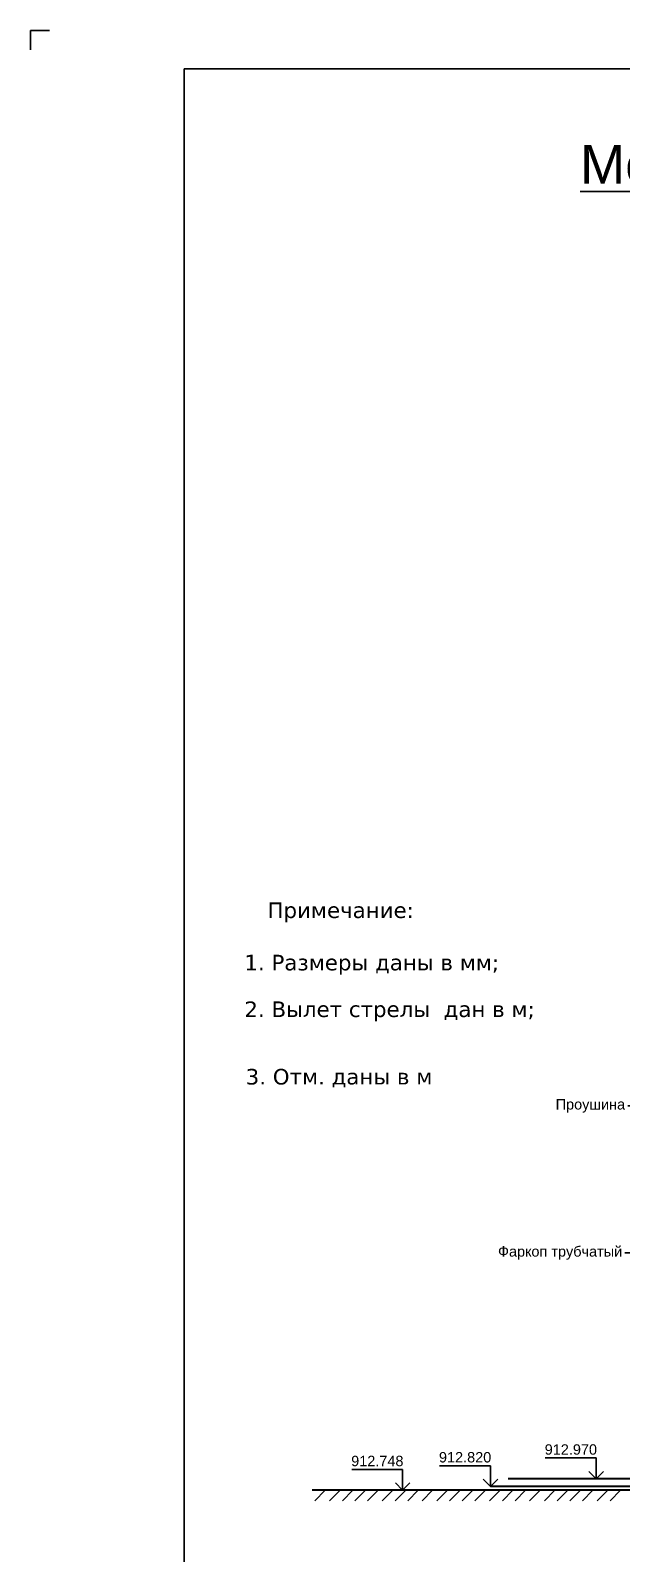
# Model space of a CAD drawing. Header units: millimetres. Extents: x 155577 to 993706, y -295114 to -113927.
# Drawn here: x 601601 to 613012, y -268199 to -238825 of the extents above; entities that cross this region are included whole.
import ezdxf
from ezdxf import colors
from ezdxf.entities.mleader import LeaderData, LeaderLine
from ezdxf.math import Vec2, Vec3

# ---------------------------------------------------------------- set-up
doc = ezdxf.new("R2010")
doc.units = ezdxf.units.MM
doc.layers.add('размер', color=84, linetype='Continuous', lineweight=18)
doc.styles.get("Standard").update_dxf_attribs({"font": 'arial.ttf'})

# ---------------------------------------------------------------- blocks, each defined once
blk = doc.blocks.new('A4')
at = {"color": 4}
for q in [(839180.34, -1945.62), (839182.84, -1943.12)]:
    blk.add_line((839180.34, -1943.12), q, dxfattribs=at)
for q in [(839200.34, -2235.12), (839385.34, -1948.12)]:
    blk.add_line((839200.34, -1948.12), q)

msp = doc.modelspace()

# ---------------------------------------------------------------- linework, layer by layer
for p, q in [((612522.168, -266356.47), (611539.391, -266356.47)), ((612522.168, -266756.47), (612522.168, -266356.47)), ((608786.222, -266578.47), (607803.446, -266578.47)), ((608786.222, -266978.47), (608786.222, -266578.47)), ((610480.807, -266506.47), (609498.031, -266506.47)), ((610480.807, -266906.47), (610480.807, -266506.47)), ((612522.168, -266756.47), (612380.746, -266615.049)), ((612522.168, -266756.47), (612663.589, -266615.049)), ((607088.83, -267182.117), (607292.477, -266978.47)), ((607373.975, -267182.117), (607577.622, -266978.47)), ((607373.975, -267182.117), (607577.622, -266978.47)), ((607373.975, -267182.117), (607577.622, -266978.47)), ((607621.598, -267182.117), (607825.245, -266978.47)), ((607864.23, -267182.117), (608067.877, -266978.47)), ((608107.851, -267182.117), (608311.498, -266978.47)), ((608392.996, -267182.117), (608596.642, -266978.47)), ((608392.996, -267182.117), (608596.642, -266978.47)), ((608392.996, -267182.117), (608596.642, -266978.47)), ((608640.619, -267182.117), (608844.265, -266978.47)), ((608786.222, -266978.47), (608644.801, -266837.049)), ((608786.222, -266978.47), (608927.644, -266837.049)), ((608883.251, -267182.117), (609086.898, -266978.47)), ((609160.441, -267182.117), (609364.088, -266978.47)), ((609445.586, -267182.117), (609649.232, -266978.47)), ((609445.586, -267182.117), (609649.232, -266978.47)), ((609445.586, -267182.117), (609649.232, -266978.47)), ((609693.208, -267182.117), (609896.855, -266978.47)), ((609935.841, -267182.117), (610139.488, -266978.47)), ((610179.462, -267182.117), (610383.108, -266978.47)), ((610480.807, -266906.47), (610339.386, -266765.049)), ((610464.606, -267182.117), (610668.253, -266978.47)), ((610464.606, -267182.117), (610668.253, -266978.47)), ((610464.606, -267182.117), (610668.253, -266978.47)), ((610480.807, -266906.47), (610622.229, -266765.049)), ((610712.229, -267182.117), (610915.876, -266978.47)), ((610954.862, -267182.117), (611158.508, -266978.47)), ((611237.008, -267182.117), (611440.654, -266978.47)), ((611522.153, -267182.117), (611725.799, -266978.47)), ((611522.153, -267182.117), (611725.799, -266978.47)), ((611522.153, -267182.117), (611725.799, -266978.47)), ((611769.775, -267182.117), (611973.422, -266978.47)), ((612012.408, -267182.117), (612216.054, -266978.47)), ((612256.028, -267182.117), (612459.675, -266978.47)), ((612541.173, -267182.117), (612744.82, -266978.47)), ((612541.173, -267182.117), (612744.82, -266978.47)), ((612541.173, -267182.117), (612744.82, -266978.47)), ((612788.796, -267182.117), (612992.443, -266978.47))]:
    msp.add_line(p, q)
at = {"lineweight": 30}
for p, q in [((625893.601, -266978.47), (607039.844, -266978.47)), ((614989.705, -266906.47), (610480.807, -266906.47)), ((614953.705, -266756.47), (610820.056, -266756.47))]:
    msp.add_line(p, q, dxfattribs=at)

# ---------------------------------------------------------------- block references
at = {"color": 4, "xscale": 148.5, "yscale": 148.5, "zscale": 148.5}
msp.add_blockref('A4', (-124016680.251, 49729.164), dxfattribs=at)

# ---------------------------------------------------------------- texts
at = {"attachment_point": 1}
for s, insert, char_height, width in [('\\pi2107.8;{\\LМонтаж  марок М3 и М4 в сборе. \\P\\pi8076.7;Вид В}', (610101.818, -241030.736), 750, 18906.2907), ('{\\fVerdana|b0|i0|c204|p34;Примечание:}', (606176.408, -255642.437), 300, 3384.09673), ('{\\fVerdana|b0|i0|c204|p34;1. Размеры даны в мм;}', (605730.188, -256651.744), 300, 5351.06305), ('{\\fVerdana|b0|i0|c0|p34;2\\fVerdana|b0|i0|c204|p34;. Вылет стрелы  дан в м;\\H1.8516x; }', (605730.188, -257551.776), 300, 7949.70381), ('{\\fVerdana|b0|i0|c0|p34;3\\fVerdana|b0|i0|c204|p34;. Отм. даны в м}', (605755.389, -258853.189), 300, 5294.04981), ('912.970', (611528.168, -266092.407), 200, 663.51782), ('912.748', (607792.223, -266314.407), 200, 663.51782), ('912.820', (609486.808, -266242.407), 200, 663.51782)]:
    msp.add_mtext(s, dxfattribs=dict(at, insert=insert, char_height=char_height, width=width))

# ---------------------------------------------------------------- leaders
at = {"layer": 'размер'}
ml = msp.add_multileader_mtext('Standard', dxfattribs=at)
ml.set_content('Проушина ', color=256)
ml.set_leader_properties()
ml.build(insert=Vec2(0, 0))
ml.multileader.update_dxf_attribs({"dogleg_length": 200, "arrow_head_size": 80})
ctx = ml.context
ctx.base_point, ctx.char_height, ctx.arrow_head_size, ctx.landing_gap_size, ctx.plane_origin = Vec3(611723.184, -259564.958), 200, 80, 50, Vec3(615049.016, -260337.278)
ctx.text_align_type = 2
notes = []
notes.append((ctx, [(0, (1, 1, 0), (613330.687, -259564.958), (-1, 0), 200, [(0, [(615049.016, -260337.278)], 0, [])])]))
ctx.mtext.insert, ctx.mtext.alignment, ctx.mtext.flow_direction = Vec3(613080.687, -259435.559), 3, 5
ml = msp.add_multileader_mtext('Standard', dxfattribs=at)
ml.set_content('Фаркоп трубчатый ', color=256)
ml.set_leader_properties()
ml.build(insert=Vec2(0, 0))
ml.multileader.update_dxf_attribs({"dogleg_length": 200, "arrow_head_size": 80})
ctx = ml.context
ctx.base_point, ctx.char_height, ctx.arrow_head_size, ctx.landing_gap_size, ctx.plane_origin = Vec3(610605.941, -262401.85), 200, 80, 50, Vec3(614993.165, -263174.169)
ctx.text_align_type = 2
notes.append((ctx, [(0, (1, 1, 0), (613274.836, -262401.85), (-1, 0), 200, [(0, [(614993.165, -263174.169)], 0, [])])]))
ctx.mtext.insert, ctx.mtext.alignment, ctx.mtext.flow_direction = Vec3(613024.836, -262272.45), 3, 5
for ctx, leaders in notes:
    for number, flags, end, landing, length, lines in leaders:
        leader = LeaderData()
        leader.index, (leader.has_last_leader_line, leader.has_dogleg_vector, leader.attachment_direction) = number, flags
        leader.last_leader_point, leader.dogleg_vector, leader.dogleg_length = Vec3(end), Vec3(landing), length
        for number, points, colour, breaks in lines:
            line = LeaderLine()
            line.index, line.vertices, line.color, line.breaks = number, Vec3.list(points), colors.encode_raw_color(colour), breaks
            leader.lines.append(line)
        ctx.leaders.append(leader)

doc.saveas('drawing.dxf')
